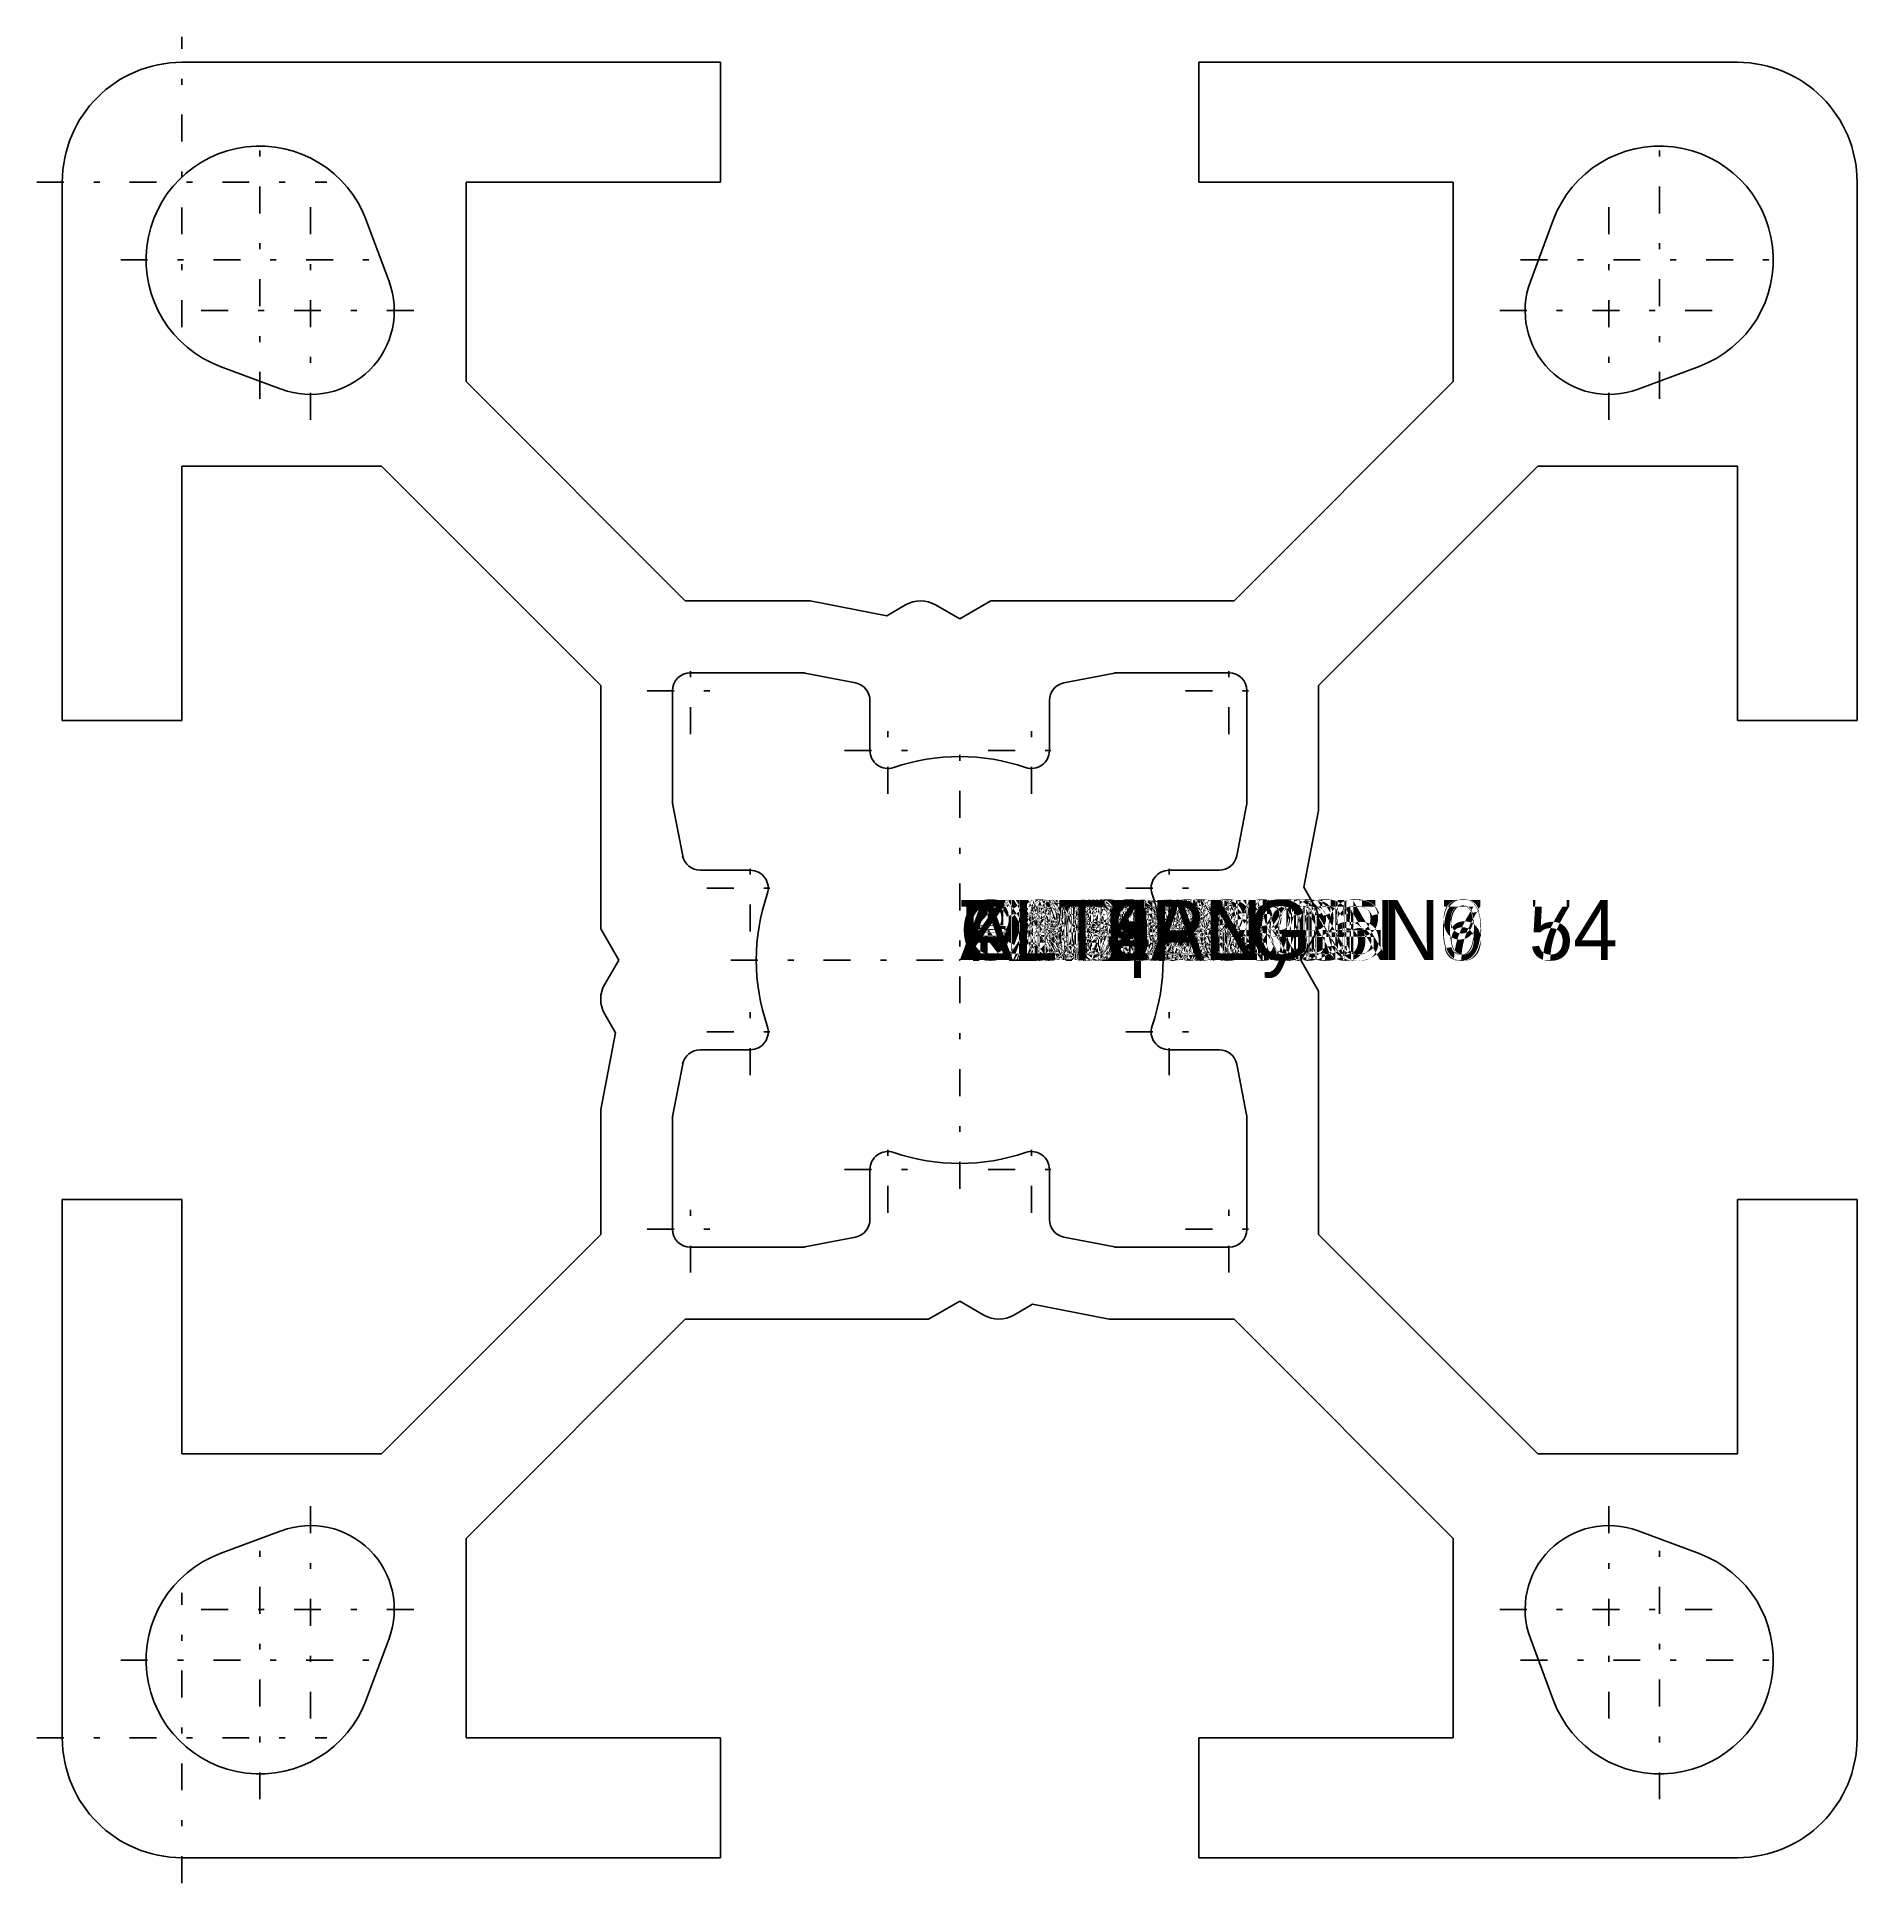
# Model space of a CAD drawing. Extents: x -15.4 to 15, y -15.4 to 15.4.
import ezdxf

# ---------------------------------------------------------------- set-up
doc = ezdxf.new("R2010")
doc.units = 0
doc.linetypes.add('CNS_CENTER', pattern=[1.5, 0.45, -0.5, 0.05, -0.5])
doc.linetypes.add('CNS_SOLID', pattern=[0])
doc.layers.get('0').update_dxf_attribs({"linetype": 'CONTINUOUS'})
doc.layers.add('CENTER', color=7, linetype='CNS_CENTER')
doc.layers.add('VIS', color=7, linetype='CNS_SOLID')

msp = doc.modelspace()

# ---------------------------------------------------------------- linework, layer by layer
at = {"layer": 'CENTER', "color": 4}
for p, q in [((-13, 10.576), (-13, 15.424)), ((-11.7, 9.376), (-11.7, 14.024)), ((11.7, 9.376), (11.7, 14.024)), ((-15.424, 13), (-10.576, 13)), ((-10.851, 9.027), (-10.851, 12.676)), ((10.851, 9.027), (10.851, 12.676)), ((-14.024, 11.7), (-9.376, 11.7)), ((9.376, 11.7), (14.024, 11.7)), ((-12.676, 10.851), (-9.027, 10.851)), ((9.027, 10.851), (12.676, 10.851)), ((-4.5, 3.776), (-4.5, 5.224)), ((4.5, 3.776), (4.5, 5.224)), ((-5.224, 4.5), (-3.776, 4.5)), ((3.776, 4.5), (5.224, 4.5)), ((-1.2, 2.776), (-1.2, 4.224)), ((1.2, 2.776), (1.2, 4.224)), ((0, -3.824), (0, 3.824)), ((-1.924, 3.5), (-0.476, 3.5)), ((0.476, 3.5), (1.924, 3.5)), ((-3.5, 0.476), (-3.5, 1.924)), ((3.5, 0.476), (3.5, 1.924)), ((-4.224, 1.2), (-2.776, 1.2)), ((2.776, 1.2), (4.224, 1.2)), ((-3.824, 0), (3.824, 0)), ((-3.5, -1.924), (-3.5, -0.476)), ((3.5, -1.924), (3.5, -0.476)), ((-4.224, -1.2), (-2.776, -1.2)), ((2.776, -1.2), (4.224, -1.2)), ((-1.2, -4.224), (-1.2, -2.776)), ((1.2, -4.224), (1.2, -2.776)), ((-1.924, -3.5), (-0.476, -3.5)), ((0.476, -3.5), (1.924, -3.5)), ((-4.5, -5.224), (-4.5, -3.776)), ((4.5, -5.224), (4.5, -3.776)), ((-5.224, -4.5), (-3.776, -4.5)), ((3.776, -4.5), (5.224, -4.5)), ((-10.851, -12.676), (-10.851, -9.027)), ((10.851, -12.676), (10.851, -9.027)), ((-11.7, -14.024), (-11.7, -9.376)), ((11.7, -14.024), (11.7, -9.376)), ((-13, -15.424), (-13, -10.576)), ((-12.676, -10.851), (-9.027, -10.851)), ((9.027, -10.851), (12.676, -10.851)), ((-14.024, -11.7), (-9.376, -11.7)), ((9.376, -11.7), (14.024, -11.7)), ((-15.424, -13), (-10.576, -13))]:
    msp.add_line(p, q, dxfattribs=at)
at = {"layer": 'VIS', "color": 1}
for p, q in [((-4, 15), (-13, 15)), ((-4, 13), (-4, 15)), ((4, 15), (4, 13)), ((13, 15), (4, 15)), ((-15, 13), (-15, 4)), ((-8.25, 13), (-4, 13)), ((-8.25, 9.664), (-8.25, 13)), ((4, 13), (8.25, 13)), ((8.25, 13), (8.25, 9.664)), ((15, 4), (15, 13)), ((-9.539, 11.339), (-9.919, 12.362)), ((9.919, 12.362), (9.539, 11.339)), ((-12.362, 9.919), (-11.339, 9.539)), ((11.339, 9.539), (12.362, 9.919)), ((-4.586, 6), (-8.25, 9.664)), ((8.25, 9.664), (4.586, 6)), ((-13, 8.25), (-9.664, 8.25)), ((-13, 4), (-13, 8.25)), ((-9.664, 8.25), (-6, 4.586)), ((6, 4.586), (9.664, 8.25)), ((9.664, 8.25), (13, 8.25)), ((13, 8.25), (13, 4)), ((-2.5, 6), (-4.586, 6)), ((-1.219, 5.751), (-2.5, 6)), ((-0.904, 5.933), (-1.219, 5.751)), ((0, 5.7), (-0.404, 5.933)), ((0.52, 6), (0, 5.7)), ((4.586, 6), (0.52, 6)), ((-4.5, 4.8), (-2.644, 4.8)), ((-2.587, 4.794), (-1.743, 4.63)), ((1.743, 4.63), (2.587, 4.794)), ((2.644, 4.8), (4.5, 4.8)), ((-6, 4.586), (-6, 0.52)), ((-4.8, 2.644), (-4.8, 4.5)), ((-1.5, 4.336), (-1.5, 3.5)), ((1.5, 3.5), (1.5, 4.336)), ((4.8, 4.5), (4.8, 2.644)), ((6, 2.5), (6, 4.586)), ((-15, 4), (-13, 4)), ((13, 4), (15, 4)), ((-4.63, 1.743), (-4.794, 2.587)), ((4.794, 2.587), (4.63, 1.743)), ((5.751, 1.219), (6, 2.5)), ((-3.5, 1.5), (-4.336, 1.5)), ((4.336, 1.5), (3.5, 1.5)), ((5.933, 0.904), (5.751, 1.219)), ((-6, 0.52), (-5.7, 0)), ((5.7, 0), (5.933, 0.404)), ((-5.7, 0), (-5.933, -0.404)), ((6, -0.52), (5.7, 0)), ((6, -4.586), (6, -0.52)), ((-5.933, -0.904), (-5.751, -1.219)), ((-5.751, -1.219), (-6, -2.5)), ((-4.336, -1.5), (-3.5, -1.5)), ((3.5, -1.5), (4.336, -1.5)), ((-4.794, -2.587), (-4.63, -1.743)), ((4.63, -1.743), (4.794, -2.587)), ((-6, -2.5), (-6, -4.586)), ((-4.8, -4.5), (-4.8, -2.644)), ((4.8, -2.644), (4.8, -4.5)), ((-1.5, -3.5), (-1.5, -4.336)), ((1.5, -4.336), (1.5, -3.5)), ((-15, -4), (-15, -13)), ((-13, -4), (-15, -4)), ((-13, -8.25), (-13, -4)), ((13, -4), (13, -8.25)), ((15, -4), (13, -4)), ((15, -13), (15, -4)), ((-6, -4.586), (-9.664, -8.25)), ((9.664, -8.25), (6, -4.586)), ((-2.644, -4.8), (-4.5, -4.8)), ((-1.743, -4.63), (-2.587, -4.794)), ((2.587, -4.794), (1.743, -4.63)), ((4.5, -4.8), (2.644, -4.8)), ((-0.52, -6), (0, -5.7)), ((0, -5.7), (0.404, -5.933)), ((0.904, -5.933), (1.219, -5.751)), ((1.219, -5.751), (2.5, -6)), ((-8.25, -9.664), (-4.586, -6)), ((-4.586, -6), (-0.52, -6)), ((2.5, -6), (4.586, -6)), ((4.586, -6), (8.25, -9.664)), ((-9.664, -8.25), (-13, -8.25)), ((13, -8.25), (9.664, -8.25)), ((-11.339, -9.539), (-12.362, -9.919)), ((12.362, -9.919), (11.339, -9.539)), ((-8.25, -13), (-8.25, -9.664)), ((8.25, -9.664), (8.25, -13)), ((-9.919, -12.362), (-9.539, -11.339)), ((9.539, -11.339), (9.919, -12.362)), ((-4, -13), (-8.25, -13)), ((-4, -15), (-4, -13)), ((4, -13), (4, -15)), ((8.25, -13), (4, -13)), ((-13, -15), (-4, -15)), ((4, -15), (13, -15))]:
    msp.add_line(p, q, dxfattribs=at)
for centre, radius, start, end in [((-13, 13), 2, 90, 180), ((13, 13), 2, 0, 90), ((-11.7, 11.7), 1.9, 20.3757, 249.6243), ((11.7, 11.7), 1.9, 290.3757, 159.6243), ((-10.851, 10.851), 1.4, 249.6243, 20.3757), ((10.851, 10.851), 1.4, 159.6243, 290.3757), ((-0.654, 5.5), 0.5, 60, 120), ((-4.5, 4.5), 0.3, 90, 180), ((-2.644, 4.5), 0.3, 79, 90), ((-1.8, 4.336), 0.3, 0, 79), ((1.8, 4.336), 0.3, 101, 180), ((2.644, 4.5), 0.3, 90, 101), ((4.5, 4.5), 0.3, 0, 90), ((-1.2, 3.5), 0.3, 180, 288.9246), ((0, 0), 3.4, 71.0754, 108.9246), ((1.2, 3.5), 0.3, 251.0754, 0), ((-4.5, 2.644), 0.3, 180, 191), ((4.5, 2.644), 0.3, 349, 360), ((-4.336, 1.8), 0.3, 191, 270), ((4.336, 1.8), 0.3, 270, 349), ((-3.5, 1.2), 0.3, 341.0754, 90), ((3.5, 1.2), 0.3, 90, 198.9246), ((0, 0), 3.4, 161.0754, 198.9246), ((0, 0), 3.4, 341.0754, 18.9246), ((5.5, 0.654), 0.5, 330, 30), ((-5.5, -0.654), 0.5, 150, 210), ((-3.5, -1.2), 0.3, 270, 18.9246), ((3.5, -1.2), 0.3, 161.0754, 270), ((-4.336, -1.8), 0.3, 90, 169), ((4.336, -1.8), 0.3, 11, 90), ((-4.5, -2.644), 0.3, 169, 180), ((4.5, -2.644), 0.3, 0, 11), ((-1.2, -3.5), 0.3, 71.0754, 180), ((0, 0), 3.4, 251.0754, 288.9246), ((1.2, -3.5), 0.3, 0, 108.9246), ((-4.5, -4.5), 0.3, 180, 270), ((-1.8, -4.336), 0.3, 281, 360), ((1.8, -4.336), 0.3, 180, 259), ((4.5, -4.5), 0.3, 270, 360), ((-2.644, -4.5), 0.3, 270, 281), ((2.644, -4.5), 0.3, 259, 270), ((0.654, -5.5), 0.5, 240, 300), ((-10.851, -10.851), 1.4, 339.6243, 110.3757), ((10.851, -10.851), 1.4, 69.6243, 200.3757), ((-11.7, -11.7), 1.9, 110.3757, 339.6243), ((11.7, -11.7), 1.9, 200.3757, 69.6243), ((-13, -13), 2, 180, 270), ((13, -13), 2, 270, 360)]:
    msp.add_arc(centre, radius, start, end, dxfattribs=at)
msp.add_point((0, 0), dxfattribs=at)
msp.add_point((0, 0), dxfattribs=at)
at = {"layer": 'VIS', "color": 1, "extrusion": (0, 1.22461e-16, -1)}
msp.add_point((0, 0, -450), dxfattribs=at)

# ---------------------------------------------------------------- texts
at = {"flags": 9}
for tag, s in [('ALT2', ''), ('ALT2ALG', " '','w/o End Tapping (Heli-Coil Insert)','LHP','with LHP (Tapping on the Left (Heli-Coil Insert))','RHP','with RHP (Tapping on t"), ('ALT2PN', ''), ('ALT3', ''), ('ALT3ALG', " '','N/A' "), ('ALT3PN', ''), ('ALT4ALG', " '', 'w/o SC (High Precision Cut)', 'SC', 'with SC (High Precision Cut)' "), ('ALT5ALG', " '','w/o 45 Degree Cut','1','with 45 Degree Cut' "), ('ALT6', ''), ('ALT6ALG', " '','w/o Fastening Location Wrench Access Hole Alterations','1','with Fastening Location Wrench Access Hole Alterations' "), ('ALT9', ''), ('ALT9ALG', " '','w/o Location Specified Wrench Access Hole Alteratons (Horizontal)','1','with Location Specified Wrench Access Hole Alterato"), ('ALT10', ''), ('ALT10ALG', " '','w/o Location Specified Wrench Access Hole Alteratons (Vertical)','1','with Location Specified Wrench Access Hole Alteratons"), ('ALT11ALG', " '','w/o Location Specified Wrench Access Hole Alteratons (Crisscross)','1','with Location Specified Wrench Access Hole Alterato"), ('ALT7ALG', " '','N/A' "), ('ALT8', ''), ('ALT8ALG', " '','N/A' "), ('ALT678PN', ''), ('AHALG', '[0]'), ('AVALG', '[0]'), ('APALG', '[0]'), ('ALT9PN', ''), ('ALT10PN', ''), ('ALT91011PN', ''), ('ALT12', ''), ('ALT12ALG', " '','w/o Counterbore Hole in Specified Position (Vertical)','1','with Counterbore Hole in Specified Position (Vertical)' "), ('ALT13', ''), ('ALT13ALG', " '','w/o Counterbore Hole in Specified Position (Horizontal)','1','with Counterbore Hole in Specified Position (Horizontal)' "), ('ALT12PN', ''), ('ALT13PN', ''), ('ALT1213PN', ''), ('ALT14ALG', " '','w/o D Type Hole Alteration','1','with D Type Hole Alteration' "), ('ALT15ALG', " '','w/o S Type Hole Alteration','1','with S Type Hole Alteration' "), ('ALT16', ''), ('ALT16ALG', " '','w/o M Type Hole Alteration','1','with M Type Hole Alteration' "), ('ALT16PN', ''), ('ALT17ALG', " '','w/o L Type Hole Alteration (Top)','1','with L Type Hole Alteration (Top)' "), ('ALT19', ''), ('ALT19ALG', " '','N/A' "), ('ALT19PN', ''), ('ALT20', ''), ('ALT20PN', ''), ('ALT1', ''), ('ALT1PN', ''), ('ALT4', ''), ('ALT4PN', ''), ('ALT5', ''), ('ALT5PN', ''), ('ALT11', ''), ('ALT7', ''), ('AH', '0.0'), ('AHMIN', '7.000'), ('AHMAX', '445.000'), ('AV', '0.0'), ('AVMIN', '7.000'), ('AVMAX', '445.000'), ('AP', '0.0'), ('APMIN', '7.000'), ('APMAX', '445.000'), ('ALT11PN', ''), ('ALT14', ''), ('ALT14PN', ''), ('ALT15', ''), ('ALT15PN', ''), ('ALT17', ''), ('ALT17PN', ''), ('J6', '0'), ('J6D', '0'), ('JLPALG', '[0]'), ('JLP', '0'), ('JLPMIN', '4.900'), ('JLPMAX', '0.000'), ('YAALG', '[0]'), ('YBALG', '[0]'), ('YC', '0.0'), ('YCMIN', '2.000'), ('YCMAX', '449.000'), ('YCALG', '[0]'), ('YDALG', '[0]'), ('YEALG', '[0]'), ('YA', '0.0'), ('YAMIN', '7.000'), ('YAMAX', '445.000'), ('YB', '0.0'), ('YBMIN', '2.000'), ('YBMAX', '447.000'), ('YD', '0.0'), ('YDMIN', '2.000'), ('YDMAX', '451.000'), ('YE', '0.0'), ('YEMIN', '2.000'), ('YEMAX', '443.000'), ('TPS', 'NEFS6-3030'), ('XAALG', '[0]'), ('XBALG', '[0]'), ('XC', '0.0'), ('XCMIN', '2.000'), ('XCMAX', '449.000'), ('XCALG', '[0]'), ('XDALG', '[0]'), ('XEALG', '[0]'), ('XA', '0.0'), ('XAMIN', '7.000'), ('XAMAX', '445.000'), ('XB', '0.0'), ('XBMIN', '2.000'), ('XBMAX', '447.000'), ('XD', '0.0'), ('XDMIN', '2.000'), ('XDMAX', '451.000'), ('XE', '0.0'), ('XEMIN', '2.000'), ('XEMAX', '443.000'), ('ZALG', " '','N/A' "), ('Z', ''), ('ST', 'Clear Anodize'), ('SA', '296'), ('Company', 'MISUMI'), ('CP5', ''), ('CP5ALG', " '','N/A' "), ('CH', '0.0'), ('CHMIN', '2.000'), ('CHMAX', '449.000'), ('CHALG', '[0]'), ('CV', '0.0'), ('CVMIN', '2.000'), ('CVMAX', '449.000'), ('CVALG', '[0]'), ('CP', '0.0'), ('CPMIN', '2.000'), ('CPMAX', '449.000'), ('CPALG', '[0]'), ('MASS', '0.80'), ('M2', '0'), ('DP2', '0'), ('M3', '0'), ('DP3', '0'), ('DL5ALG', " '','N/A' "), ('DR5ALG', " '','N/A' "), ('DD6SE', ''), ('DD6SEALG', " '','N/A' "), ('DD6', '0'), ('DD6ALG', '0'), ('HP6', ''), ('HP6ALG', " '','N/A' "), ('NHL6', ''), ('NHL6ALG', " '','N/A' "), ('DL6', ''), ('DL6ALG', " '','N/A' "), ('NHR6', ''), ('NHR6ALG', " '','N/A' "), ('DR6', ''), ('DR6ALG', " '','N/A' "), ('DD6PN', ''), ('HL6', '0'), ('HL6D', '0'), ('HR6', '0'), ('HR6D', '0'), ('K6', '0'), ('K6D', '0'), ('NH9', '0'), ('NH9MAX', '5.000'), ('NH9ALG', '[0]'), ('BHALG', '[0]'), ('DHALG', '[0]'), ('EHALG', '[0]'), ('NH10', '0'), ('NH10MAX', '5.000'), ('NH10ALG', '[0]'), ('BVALG', '[0]'), ('DVALG', '[0]'), ('EVALG', '[0]'), ('NH11ALG', '[0]'), ('BPALG', '[0]'), ('DPALG', '[0]'), ('EPALG', '[0]'), ('DD12', '0.0'), ('DD112', '0.0'), ('NH12', '0'), ('NH12MAX', '5.000'), ('NH12ALG', '[0]'), ('NH13', '0'), ('NH13MAX', '5.000'), ('NH13ALG', '[0]'), ('HP14ALG', " '','N/A' "), ('DL14ALG', " '','N/A' "), ('DR14ALG', " '','N/A' "), ('HP15ALG', " '','N/A' "), ('DL15ALG', " '','N/A' "), ('DR15ALG', " '','N/A' "), ('D215', '0.0'), ('HP16', ''), ('HP16ALG', " '','N/A' "), ('DL16', ''), ('DL16ALG', " '','N/A' "), ('DR16', ''), ('DR16ALG', " '','N/A' "), ('H116', '0'), ('D16', '0.0'), ('HQ17', '0'), ('HQ17ALG', '0'), ('M19', '0'), ('DP19', '0'), ('ERRORALT01', 'OK'), ('ERRORALT02', 'OK'), ('ERRORALT03', 'OK'), ('ERRORALT05', 'OK'), ('ERRORALT06091', 'OK'), ('ERRORALT06092', 'OK'), ('ERRORALT06093', 'OK'), ('ERRORALT06094', 'OK'), ('ERRORALT06101', 'OK'), ('ERRORALT06102', 'OK'), ('ERRORALT06103', 'OK'), ('ERRORALT06104', 'OK'), ('ERRORALT06111', 'OK'), ('ERRORALT06112', 'OK'), ('ERRORALT06113', 'OK'), ('ERRORALT06114', 'OK'), ('ERRORALT06121', 'OK'), ('ERRORALT06122', 'OK'), ('ERRORALT06123', 'OK'), ('ERRORALT06124', 'OK'), ('ERRORALT06131', 'OK'), ('ERRORALT06132', 'OK'), ('ERRORALT06133', 'OK'), ('ERRORALT06134', 'OK'), ('ERRORALT0614', 'OK'), ('ERRORALT0615', 'OK'), ('ERRORALT0616', 'OK'), ('ERRORALT06171', 'OK'), ('ERRORALT06172', 'OK'), ('ERRORALT06173', 'OK'), ('ERRORALT0619', 'OK'), ('ERRORALT0911', 'OK'), ('ERRORALT0913', 'OK'), ('ERRORALT0914', 'OK'), ('ERRORALT0915', 'OK'), ('ERRORALT0916', 'OK'), ('ERRORALT0917', 'OK'), ('ERRORALT0919', 'OK'), ('ERRORALT1011', 'OK'), ('ERRORALT1012', 'OK'), ('ERRORALT1014', 'OK'), ('ERRORALT1015', 'OK'), ('ERRORALT1016', 'OK'), ('ERRORALT1017', 'OK'), ('ERRORALT1019', 'OK'), ('ERRORALT1112', 'OK'), ('ERRORALT1113', 'OK'), ('ERRORALT1114', 'OK'), ('ERRORALT1115', 'OK'), ('ERRORALT1116', 'OK'), ('ERRORALT1117', 'OK'), ('ERRORALT1119', 'OK'), ('ERRORALT1214', 'OK'), ('ERRORALT1215', 'OK'), ('ERRORALT1216', 'OK'), ('ERRORALT1217', 'OK'), ('ERRORALT1219', 'OK'), ('ERRORALT1314', 'OK'), ('ERRORALT1315', 'OK'), ('ERRORALT1316', 'OK'), ('ERRORALT1317', 'OK'), ('ERRORALT1319', 'OK'), ('ERRORALT1415', 'OK'), ('ERRORALT1416', 'OK'), ('ERRORALT1417', 'OK'), ('ERRORALT1419', 'OK'), ('ERRORALT1516', 'OK'), ('ERRORALT1517', 'OK'), ('ERRORALT1519', 'OK'), ('ERRORALT1617', 'OK'), ('ERRORALT1619', 'OK'), ('ERRORALT1719', 'OK'), ('ERRORPN', ''), ('NB', 'NEFS6-3030-450'), ('NN', 'NEFS6-3030, NEFSB6-3030, EFS6-3030, EFSB6-3030, HFS6-3030, HFSB6-3030, CAF6-3030, HFSY6-3030, NFSL6-3030,  HFSL6-3030, HFSLB6-30'), ('NT', 'HFS6 Series Aluminum Extrusions 30 Square -1 Slot-'), ('LINA', 'NEFS6-3030-450'), ('PN', 'NEFS6-3030-450'), ('MAT', '6063-T5 Aluminum Alloy'), ('FRMW', '30'), ('FRMH', '30'), ('FRD', '6.8'), ('L', '450.0'), ('LX', '2.85x10^ 4'), ('LY', '2.85x10^ 4'), ('M1', '0'), ('DALT1', '4.200'), ('DPL1', '0'), ('DPR1', '0'), ('DL5', ''), ('DR5', ''), ('FRMLALT5', '0.000'), ('FRMRALT5', '0.000'), ('BH', '0.0'), ('BHMIN', '2.000'), ('BHMAX', '447.000'), ('DH', '0.0'), ('DHMIN', '2.000'), ('DHMAX', '451.000'), ('EH', '0.0'), ('EHMIN', '2.000'), ('EHMAX', '443.000'), ('BV', '0.0'), ('BVMIN', '2.000'), ('BVMAX', '447.000'), ('DV', '0.0'), ('DVMIN', '2.000'), ('DVMAX', '451.000'), ('EV', '0.0'), ('EVMIN', '2.000'), ('EVMAX', '443.000'), ('NH11', '0'), ('NH11MAX', '5.000'), ('BP', '0.0'), ('BPMIN', '2.000'), ('BPMAX', '447.000'), ('DP', '0.0'), ('DPMIN', '2.000'), ('DPMAX', '451.000'), ('EP', '0.0'), ('EPMIN', '2.000'), ('EPMAX', '443.000'), ('HP14', ''), ('DL14', ''), ('DR14', ''), ('H14', '0'), ('D14', '0.0'), ('HP15', ''), ('DL15', ''), ('DR15', ''), ('H15', '0'), ('D115', '0.0'), ('L17', '0.000'), ('D17', '0.0'), ('KT', 'DUMMY'), ('IDM3', '4.134'), ('IDM1', '6.647')]:
    msp.add_attdef(tag, (0, 0), s, height=1, dxfattribs=at)

doc.saveas('drawing.dxf')
